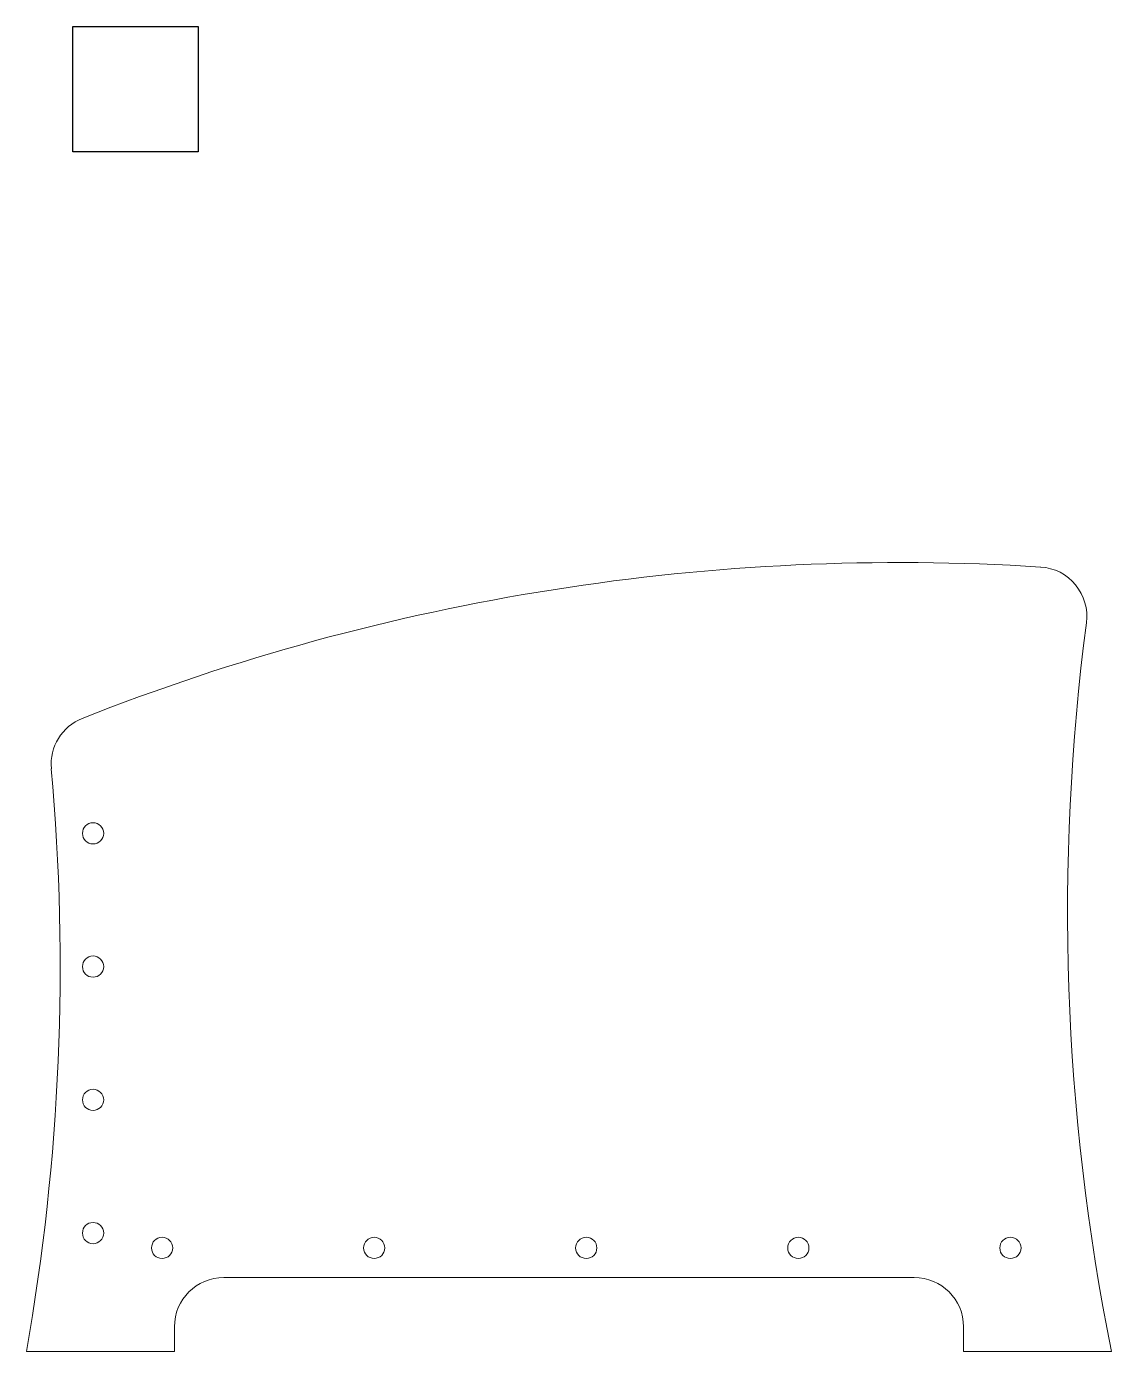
# Model space of a CAD drawing. Header units: millimetres. Extents: x 0 to 220, y 0 to 269.
import ezdxf

# ---------------------------------------------------------------- set-up
doc = ezdxf.new("R2010")
doc.units = ezdxf.units.MM

msp = doc.modelspace()

# ---------------------------------------------------------------- linework, layer by layer
at = {"color": 7, "linetype": 'Continuous', "lineweight": 15}
for p, q in [((180, 15), (40, 15)), ((30, 5), (30, 0)), ((190, 0), (190, 5)), ((30, 0), (0, 0)), ((220, 0), (190, 0))]:
    msp.add_line(p, q, dxfattribs=at)
msp.add_lwpolyline([(9.4, 243.11), (9.4, 268.51), (34.8, 268.51), (34.8, 243.11)], close=True)
for centre in [(13.5, 105), (13.5, 78), (13.5, 51), (13.5, 24), (27.5, 21), (70.5, 21), (113.5, 21), (156.5, 21), (199.5, 21)]:
    msp.add_circle(centre, 2.15, dxfattribs=at)
for centre, radius, start, end in [((176.96, -290.11), 450, 86.3468, 111.5985), ((205, 149), 10, 352.5207, 86.3468), ((661.09, 89.12), 450, 172.5207, 191.423), ((15, 119), 10, 111.5985, 185.1045), ((-443.18, 78.07), 450, 350.0089, 5.1045), ((40, 5), 10, 90, 180), ((180, 5), 10, 0, 90)]:
    msp.add_arc(centre, radius, start, end, dxfattribs=at)

doc.saveas('drawing.dxf')
